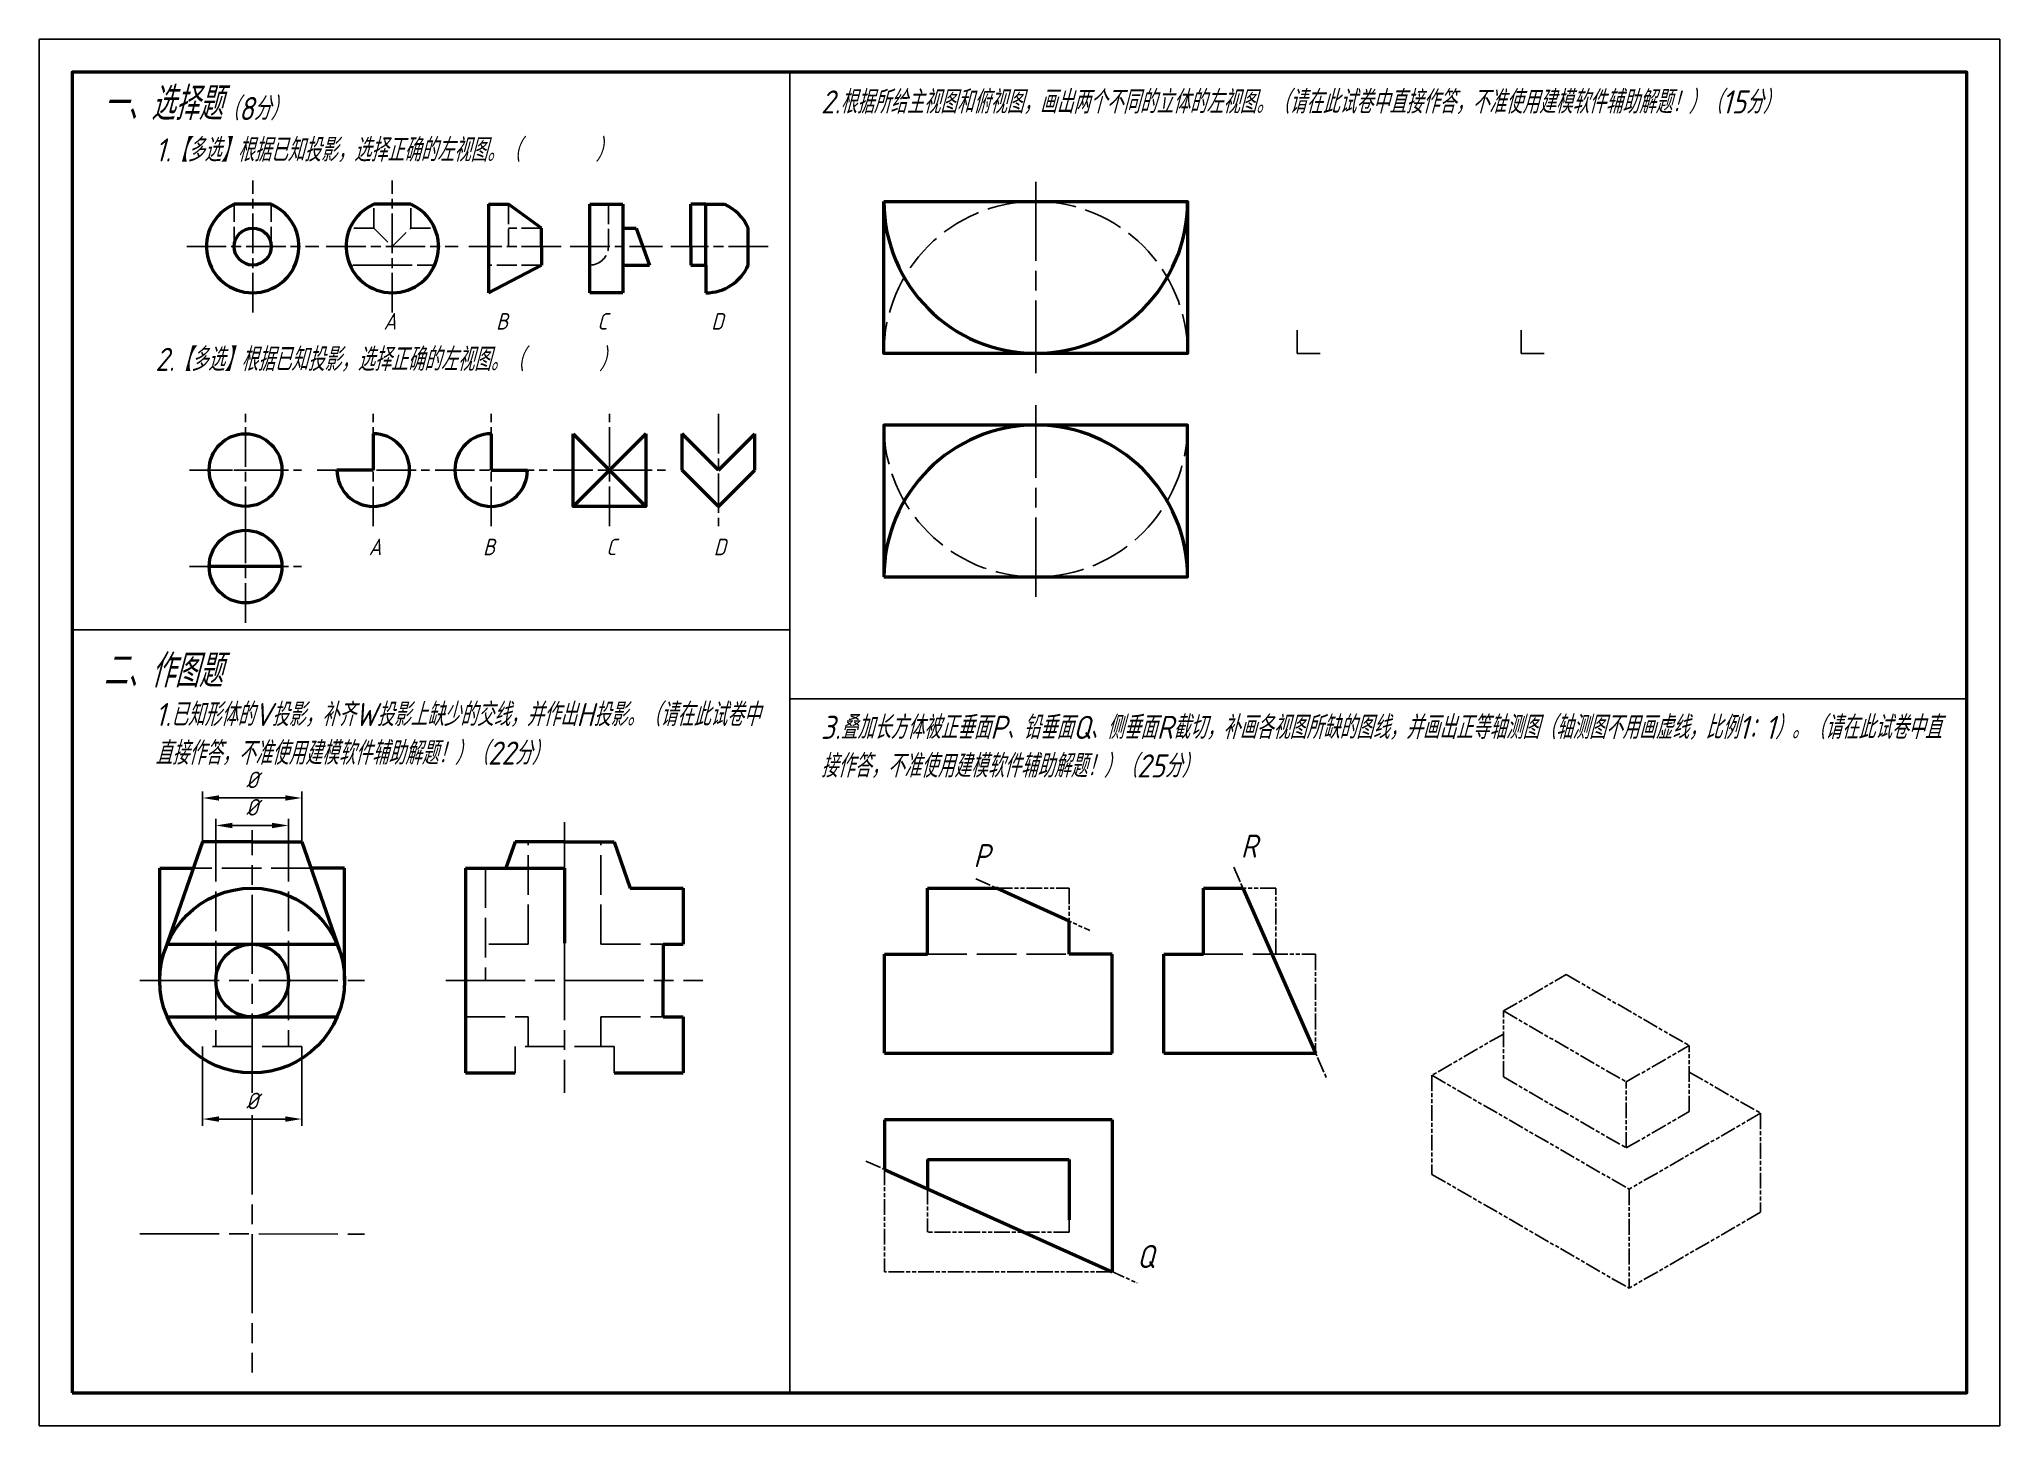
# Model space of a CAD drawing. Header units: millimetres. Extents: x 0 to 297, y 0 to 210.
import ezdxf

# ---------------------------------------------------------------- set-up
doc = ezdxf.new("R2010")
doc.units = ezdxf.units.MM
for name, pattern in [('AM_ISO02W050', [7.5, 6, -1.5]), ('AM_ISO08W050', [18, 12, -1.5, 3, -1.5]), ('AM_ISO08W050x2', [9, 6, -0.75, 1.5, -0.75]), ('AM_ISO09W050', [22.5, 12, -1.5, 3, -1.5, 3, -1.5])]:
    doc.linetypes.add(name, pattern=pattern)
for name, color, linetype, lineweight in [('AM_0', 7, 'Continuous', 50), ('AM_11', 3, 'AM_ISO09W050', 25), ('AM_3', 6, 'AM_ISO02W050', 25), ('AM_4', 3, 'Continuous', 25), ('AM_5', 3, 'Continuous', 25), ('AM_6', 2, 'Continuous', 25), ('AM_7', 4, 'AM_ISO08W050', 25)]:
    doc.layers.add(name, color=color, linetype=linetype, lineweight=lineweight)
doc.styles.get("Standard").update_dxf_attribs({"font": 'gbeitc.shx', "bigfont": 'gbcbig.shx'})
doc.dimstyles.new('AM_GB$0', dxfattribs={"dimtxt": 2.5, "dimasz": 2.5, "dimexe": 1, "dimexo": 0, "dimgap": 1.5, "dimtad": 1, "dimdsep": 46, "dimtxsty": 'Standard', "dimcen": 0, "dimclrd": 3, "dimclre": 3, "dimclrt": 2, "dimadec": 0, "dimazin": 2, "dimtp": 0.1, "dimtm": 0.1, "dimtfac": 0.71, "dimtmove": 0, "dimatfit": 3, "dimfxl": 1, "dimlwd": -1, "dimlwe": -1, "dimarcsym": 0})

# ---------------------------------------------------------------- blocks, each defined once
blk = doc.blocks.new('*D6')
at = {"layer": 'AM_5', "color": 3, "linetype": 'ByBlock', "transparency": 16777216}
for p, q in [((26.76, 88.43), (26.76, 91.92)), ((29.26, 90.92), (35.26, 90.92)), ((37.76, 88.43), (37.76, 91.92))]:
    blk.add_line(p, q, dxfattribs=at)
at = {"layer": 'AM_5', "color": 3, "transparency": 16777216}
for points in [[(29.26, 91.33), (29.26, 90.5), (26.76, 90.92)], [(35.26, 91.33), (35.26, 90.5), (37.76, 90.92)]]:
    blk.add_solid(points, dxfattribs=at)
at = {"layer": 'Defpoints', "color": 0, "transparency": 16777216}
for p in [(37.76, 90.92), (26.76, 88.43), (37.76, 88.43)]:
    blk.add_point(p, dxfattribs=at)
at = {"layer": 'AM_5', "color": 2, "transparency": 16777216, "insert": (32.26, 93.67), "char_height": 2.5, "attachment_point": 5}
blk.add_mtext('%%C', dxfattribs=at)
blk = doc.blocks.new('*D7')
at = {"layer": 'AM_5', "color": 3, "linetype": 'ByBlock', "transparency": 16777216}
for p, q in [((24.76, 88.43), (24.76, 96.08)), ((27.26, 95.08), (37.26, 95.08)), ((39.76, 88.43), (39.76, 96.08))]:
    blk.add_line(p, q, dxfattribs=at)
at = {"layer": 'AM_5', "color": 3, "transparency": 16777216}
for points in [[(27.26, 95.5), (27.26, 94.67), (24.76, 95.08)], [(37.26, 95.5), (37.26, 94.67), (39.76, 95.08)]]:
    blk.add_solid(points, dxfattribs=at)
at = {"layer": 'Defpoints', "color": 0, "transparency": 16777216}
for p in [(39.76, 95.08), (24.76, 88.43), (39.76, 88.43)]:
    blk.add_point(p, dxfattribs=at)
at = {"layer": 'AM_5', "color": 2, "transparency": 16777216, "insert": (32.26, 97.83), "char_height": 2.5, "attachment_point": 5}
blk.add_mtext('%%C', dxfattribs=at)
blk = doc.blocks.new('*D8')
at = {"layer": 'AM_5', "color": 3, "linetype": 'ByBlock', "transparency": 16777216}
for p, q in [((24.76, 55.61), (24.76, 45.45)), ((39.76, 55.61), (39.76, 45.45)), ((27.26, 46.45), (37.26, 46.45))]:
    blk.add_line(p, q, dxfattribs=at)
at = {"layer": 'AM_5', "color": 3, "transparency": 16777216}
for points in [[(27.26, 46.87), (27.26, 46.04), (24.76, 46.45)], [(37.26, 46.87), (37.26, 46.04), (39.76, 46.45)]]:
    blk.add_solid(points, dxfattribs=at)
at = {"layer": 'Defpoints', "color": 0, "transparency": 16777216}
for p in [(24.76, 55.61), (39.76, 55.61), (39.76, 46.45)]:
    blk.add_point(p, dxfattribs=at)
at = {"layer": 'AM_5', "color": 2, "transparency": 16777216, "insert": (32.26, 49.2), "char_height": 2.5, "attachment_point": 5}
blk.add_mtext('%%C', dxfattribs=at)

msp = doc.modelspace()

# ---------------------------------------------------------------- linework, layer by layer
at = {"layer": 'AM_0'}
for p, q in [((35.138, 185.01), (29.538, 185.01)), ((56.286, 185.01), (50.686, 185.01)), ((68.083, 185.01), (68.083, 171.595)), ((68.083, 185.01), (71.083, 185.01)), ((76.083, 181.395), (71.083, 185.01)), ((83.425, 171.595), (83.425, 185.01)), ((83.425, 185.01), (88.425, 185.01)), ((88.425, 185.01), (88.425, 171.595)), ((98.69, 178.595), (98.69, 185.01)), ((100.99, 185.01), (98.69, 185.01)), ((100.99, 175.795), (100.99, 185.01)), ((100.99, 185.01), (103.79, 185.01)), ((76.083, 178.595), (76.083, 181.395)), ((88.425, 181.395), (90.425, 181.395)), ((90.425, 181.395), (92.425, 175.795)), ((107.406, 175.795), (107.406, 181.395)), ((76.083, 178.595), (76.083, 175.795)), ((98.69, 178.595), (98.69, 175.795)), ((76.083, 175.795), (68.083, 171.595)), ((88.425, 175.795), (92.425, 175.795)), ((98.69, 175.795), (100.99, 175.795)), ((100.99, 175.795), (100.99, 171.595)), ((88.425, 171.595), (83.425, 171.595)), ((50.606, 150.251), (50.606, 144.751)), ((68.465, 150.251), (68.465, 144.751)), ((80.878, 150.251), (91.878, 139.251)), ((91.878, 150.251), (80.878, 139.251)), ((97.395, 144.751), (97.395, 150.251)), ((102.895, 144.751), (97.395, 150.251)), ((102.895, 144.751), (108.395, 150.251)), ((108.395, 144.751), (108.395, 150.251)), ((50.606, 144.751), (45.106, 144.751)), ((68.465, 144.751), (73.965, 144.751)), ((102.895, 139.251), (97.395, 144.751)), ((102.895, 139.251), (108.395, 144.751)), ((36.757, 130.127), (25.757, 130.127)), ((24.761, 88.43), (19.042, 72.043)), ((32.261, 88.43), (24.761, 88.43)), ((32.261, 88.43), (39.761, 88.43)), ((39.761, 88.43), (45.479, 72.043)), ((72.093, 88.43), (70.698, 84.43)), ((79.593, 88.43), (72.093, 88.43)), ((79.593, 88.43), (87.093, 88.43)), ((87.093, 88.43), (89.536, 81.43)), ((18.261, 67.43), (18.261, 84.43)), ((18.261, 84.43), (23.365, 84.43)), ((46.261, 84.43), (41.157, 84.43)), ((46.261, 67.43), (46.261, 84.43)), ((64.593, 84.43), (79.593, 84.43)), ((64.593, 84.43), (64.593, 53.43)), ((79.593, 84.43), (79.593, 73.108)), ((89.536, 81.43), (97.536, 81.43)), ((97.536, 81.43), (97.536, 72.93)), ((134.539, 71.425), (134.539, 81.425)), ((134.539, 81.425), (145.039, 81.425)), ((156.039, 76.425), (145.039, 81.425)), ((176.352, 71.425), (176.352, 81.425)), ((176.352, 81.425), (182.352, 81.425)), ((182.352, 81.425), (193.352, 56.425)), ((156.039, 71.425), (156.039, 76.425)), ((19.386, 72.93), (45.135, 72.93)), ((94.536, 72.93), (97.536, 72.93)), ((94.536, 72.93), (94.536, 67.43)), ((128.039, 56.425), (128.039, 71.425)), ((128.039, 71.425), (134.539, 71.425)), ((162.539, 71.425), (156.039, 71.425)), ((162.539, 56.425), (162.539, 71.425)), ((170.352, 56.425), (170.352, 71.425)), ((170.352, 71.425), (176.352, 71.425)), ((94.536, 61.93), (94.536, 67.43)), ((19.386, 61.93), (45.135, 61.93)), ((94.536, 61.93), (97.536, 61.93)), ((97.536, 61.93), (97.536, 53.43)), ((128.039, 56.425), (162.539, 56.425)), ((170.352, 56.425), (193.352, 56.425)), ((64.593, 53.43), (72.093, 53.43)), ((87.093, 53.43), (97.536, 53.43)), ((162.539, 46.334), (128.039, 46.334)), ((128.039, 46.334), (128.039, 38.834)), ((162.539, 46.334), (162.539, 23.334)), ((128.039, 38.834), (162.539, 23.334)), ((134.539, 40.334), (134.539, 35.914)), ((134.539, 40.334), (156.039, 40.334)), ((156.039, 40.334), (156.039, 31.18))]:
    msp.add_line(p, q, dxfattribs=at)
for points in [[(5, 5), (292, 5), (292, 205), (5, 205)], [(127.958, 185.424), (173.958, 185.424), (173.958, 162.424), (127.958, 162.424)], [(127.958, 128.56), (173.958, 128.56), (173.958, 151.56), (127.958, 151.56)]]:
    msp.add_lwpolyline(points, close=True, dxfattribs=at)
msp.add_lwpolyline([(91.878, 150.251), (91.878, 139.251), (80.878, 139.251), (80.878, 150.251)], dxfattribs=at)
for centre, radius in [((32.338, 178.595), 2.8), ((31.257, 144.751), 5.5), ((31.257, 130.127), 5.5), ((32.261, 67.43), 14), ((32.261, 67.43), 5.5)]:
    msp.add_circle(centre, radius, dxfattribs=at)
for centre, radius, start, end in [((32.338, 178.595), 7, 113.57818, 66.42182), ((53.486, 178.595), 7, 113.57818, 66.42182), ((100.99, 178.595), 7, 23.57818, 66.42182), ((150.958, 185.424), 23, 180, 0), ((100.99, 178.595), 7, 270, 336.42182), ((150.958, 128.56), 23, 0, 180), ((50.606, 144.751), 5.5, 180, 90), ((68.465, 144.751), 5.5, 90, 0)]:
    msp.add_arc(centre, radius, start, end, dxfattribs=at)
at = {"layer": 'AM_11', "ltscale": 0.2}
for p, q in [((180.957, 84.597), (195.063, 52.538)), ((141.886, 82.859), (159.147, 75.012)), ((145.039, 81.425), (156.039, 81.425)), ((156.039, 81.425), (156.039, 76.425)), ((187.352, 81.425), (182.352, 81.425)), ((187.352, 71.425), (187.352, 81.425)), ((186.752, 71.425), (193.352, 71.425)), ((193.352, 71.425), (193.352, 56.425)), ((221.798, 62.83), (231.324, 68.33)), ((231.324, 68.33), (249.944, 57.58)), ((221.798, 52.83), (221.798, 62.83)), ((221.798, 62.83), (240.417, 52.08)), ((221.798, 59.33), (210.972, 53.08)), ((240.417, 52.08), (249.944, 57.58)), ((249.944, 47.58), (249.944, 57.58)), ((249.944, 53.58), (260.769, 47.33)), ((210.972, 53.08), (210.972, 38.08)), ((210.972, 53.08), (240.85, 35.83)), ((221.798, 52.83), (240.417, 42.08)), ((240.417, 42.08), (240.417, 52.08)), ((240.417, 42.08), (249.944, 47.58)), ((260.769, 47.33), (240.85, 35.83)), ((260.769, 47.33), (260.769, 32.33)), ((125.235, 40.093), (166.321, 21.634)), ((128.039, 38.834), (128.039, 23.334)), ((134.539, 35.914), (134.539, 29.334)), ((210.972, 38.08), (240.85, 20.83)), ((240.85, 35.83), (240.85, 20.83)), ((260.769, 32.33), (240.85, 20.83)), ((156.039, 29.334), (134.539, 29.334)), ((162.539, 23.334), (128.039, 23.334))]:
    msp.add_line(p, q, dxfattribs=at)
at = {"layer": 'AM_11'}
msp.add_line((156.039, 31.18), (156.039, 29.334), dxfattribs=at)
at = {"layer": 'AM_3', "ltscale": 0.5}
for p, q in [((29.538, 178.595), (29.538, 185.01)), ((35.138, 178.595), (35.138, 185.01)), ((50.686, 181.395), (50.686, 185.01)), ((56.286, 181.395), (56.286, 185.01)), ((71.083, 185.01), (71.083, 178.595)), ((86.225, 185.01), (86.225, 178.595)), ((50.686, 181.395), (47.07, 181.395)), ((50.686, 181.395), (53.486, 178.595)), ((53.486, 178.595), (56.286, 181.395)), ((56.286, 181.395), (59.901, 181.395)), ((76.083, 181.395), (71.083, 181.395)), ((53.486, 175.795), (59.901, 175.795)), ((76.083, 175.795), (68.083, 175.795)), ((36.757, 144.751), (25.757, 144.751))]:
    msp.add_line(p, q, dxfattribs=at)
at = {"layer": 'AM_3'}
for p, q in [((53.486, 175.795), (47.07, 175.795)), ((26.761, 67.43), (26.761, 88.43)), ((37.761, 67.43), (37.761, 88.43)), ((74.093, 72.93), (74.093, 88.43)), ((85.093, 72.93), (85.093, 88.43)), ((41.157, 84.43), (23.365, 84.43)), ((67.593, 84.43), (67.593, 67.43)), ((74.093, 72.93), (67.593, 72.93)), ((85.093, 72.93), (94.536, 72.93)), ((134.539, 71.425), (156.039, 71.425)), ((176.352, 71.425), (186.752, 71.425)), ((26.761, 67.43), (26.761, 57.43)), ((37.761, 67.43), (37.761, 57.43)), ((64.593, 61.93), (74.093, 61.93)), ((74.093, 61.93), (74.093, 57.43)), ((85.093, 61.93), (85.093, 57.43)), ((85.093, 61.93), (94.536, 61.93)), ((39.761, 57.43), (24.761, 57.43)), ((24.761, 57.43), (24.761, 55.609)), ((39.761, 57.43), (39.761, 55.609)), ((87.093, 57.43), (72.093, 57.43)), ((72.093, 57.43), (72.093, 53.43)), ((87.093, 57.43), (87.093, 53.43))]:
    msp.add_line(p, q, dxfattribs=at)
for centre, start, end in [((150.958, 162.424), 0, 180), ((150.958, 151.56), 180, 0)]:
    msp.add_arc(centre, 23, start, end, dxfattribs=at)
at = {"layer": 'AM_3', "ltscale": 0.5}
msp.add_arc((83.425, 178.595), 2.8, 270, 0, dxfattribs=at)
at = {"layer": 'AM_4'}
for p, q in [((113.706, 5), (113.706, 205)), ((190.557, 162.424), (190.557, 165.924)), ((224.477, 162.424), (224.477, 165.924)), ((190.557, 162.424), (194.057, 162.424)), ((224.477, 162.424), (227.977, 162.424)), ((5, 120.562), (113.706, 120.562)), ((113.706, 110.08), (292, 110.08))]:
    msp.add_line(p, q, dxfattribs=at)
msp.add_lwpolyline([(0, 0), (297, 0), (297, 210), (0, 210)], close=True, dxfattribs=at)
at = {"layer": 'AM_7', "linetype": 'AM_ISO08W050x2'}
for p, q in [((32.338, 168.595), (32.338, 188.595)), ((53.486, 168.595), (53.486, 188.595)), ((22.338, 178.595), (42.338, 178.595)), ((43.486, 178.595), (63.486, 178.595)), ((79.083, 178.595), (65.083, 178.595)), ((80.425, 178.595), (94.425, 178.595)), ((110.406, 178.595), (95.69, 178.595)), ((31.257, 136.251), (31.257, 153.251)), ((50.606, 136.251), (50.606, 153.251)), ((68.465, 136.251), (68.465, 153.251)), ((86.378, 136.251), (86.378, 153.251)), ((102.895, 153.251), (102.895, 136.251)), ((22.757, 144.751), (39.757, 144.751)), ((42.106, 144.751), (59.106, 144.751)), ((59.965, 144.751), (76.965, 144.751)), ((77.878, 144.751), (94.878, 144.751)), ((31.257, 121.627), (31.257, 138.627)), ((22.757, 130.127), (39.757, 130.127))]:
    msp.add_line(p, q, dxfattribs=at)
at = {"layer": 'AM_7'}
for p, q in [((150.958, 188.424), (150.958, 159.424)), ((150.958, 125.56), (150.958, 154.56)), ((32.261, 50.43), (32.261, 90.223)), ((79.593, 91.43), (79.593, 50.43)), ((15.261, 67.43), (49.261, 67.43)), ((61.593, 67.43), (100.536, 67.43)), ((32.261, 47.035), (32.261, 8.092)), ((15.261, 29.067), (49.261, 29.032))]:
    msp.add_line(p, q, dxfattribs=at)

# ---------------------------------------------------------------- texts
at = {"layer": 'AM_6', "attachment_point": 1}
for s, width, insert, char_height in [('一、选择题{\\H0.7x;（8分）}', 32.41418, (9.707, 202.754), 5), ('2.根据所给主视图和俯视图，画出两个不同的立体的左视图。（请在此试卷中直接作答，不准使用建模软件辅助解题！）（15分）', 146.96558, (118.411, 202.25), 3.5), ('1.【多选】根据已知投影，选择正确的左视图。（      ）', 85.64629, (17.574, 194.974), 3.5), ('A', 6.02163, (52.17, 168.524), 2.5), ('B', 6.02163, (69.203, 168.524), 2.5), ('C', 6.02163, (84.535, 168.524), 2.5), ('D', 6.02163, (101.8, 168.524), 2.5), ('2.【多选】根据已知投影，选择正确的左视图。（      ）', 78.51344, (17.574, 163.26), 3.5), ('A', 6.02163, (49.908, 134.353), 2.5), ('B', 6.02163, (67.224, 134.353), 2.5), ('C', 6.02163, (85.878, 134.353), 2.5), ('D', 6.02163, (102.176, 134.353), 2.5), ('二、作图题', 28.40404, (9.707, 116.847), 5), ('1.已知形体的V投影，补齐W投影上缺少的交线，并作出H投影。（请在此试卷中直接作答，不准使用建模软件辅助解题！）（22分）', 92.45827, (17.574, 109.469), 3.5), ('3.叠加长方体被正垂面P、铅垂面Q、侧垂面R截切，补画各视图所缺的图线，并画出正等轴测图（轴测图不用画虚线，比例1：1）。（请在此试卷中直接作答，不准使用建模软件辅助解题！）（25分）', 169.88559, (118.411, 107.526), 3.5), ('R', 9.64024, (182.022, 89.542), 3.5), ('P', 9.64024, (141.519, 88.095), 3.5), ('Q', 9.64024, (166.28, 27.39), 3.5)]:
    msp.add_mtext_dynamic_manual_height_columns(s, width=width, gutter_width=12.5, heights=[0], dxfattribs=dict(at, insert=insert, char_height=char_height))

# ---------------------------------------------------------------- dimensions: what is measured, and where the dimension line sits
at = {"layer": 'AM_5'}
dim = msp.add_linear_dim(base=(39.761, 95.083), p1=(24.761, 88.43), p2=(39.761, 88.43), angle=0, text='%%C', dimstyle='AM_GB$0', dxfattribs=at)
dim.commit()
dim.dimension.update_dxf_attribs({"geometry": '*D7', "text_midpoint": (32.261, 97.833)})
dim = msp.add_linear_dim(base=(37.761, 90.918), p1=(26.761, 88.43), p2=(37.761, 88.43), text='%%C', dimstyle='AM_GB$0', dxfattribs=at)
dim.commit()
dim.dimension.update_dxf_attribs({"geometry": '*D6', "text_midpoint": (32.261, 90.918), "dimtype": 160})
dim = msp.add_linear_dim(base=(39.761, 46.453), p1=(24.761, 55.609), p2=(39.761, 55.609), angle=0, text='%%C', dimstyle='AM_GB$0', dxfattribs=at)
dim.commit()
dim.dimension.update_dxf_attribs({"geometry": '*D8', "text_midpoint": (32.261, 46.453), "dimtype": 160})

doc.saveas('drawing.dxf')
